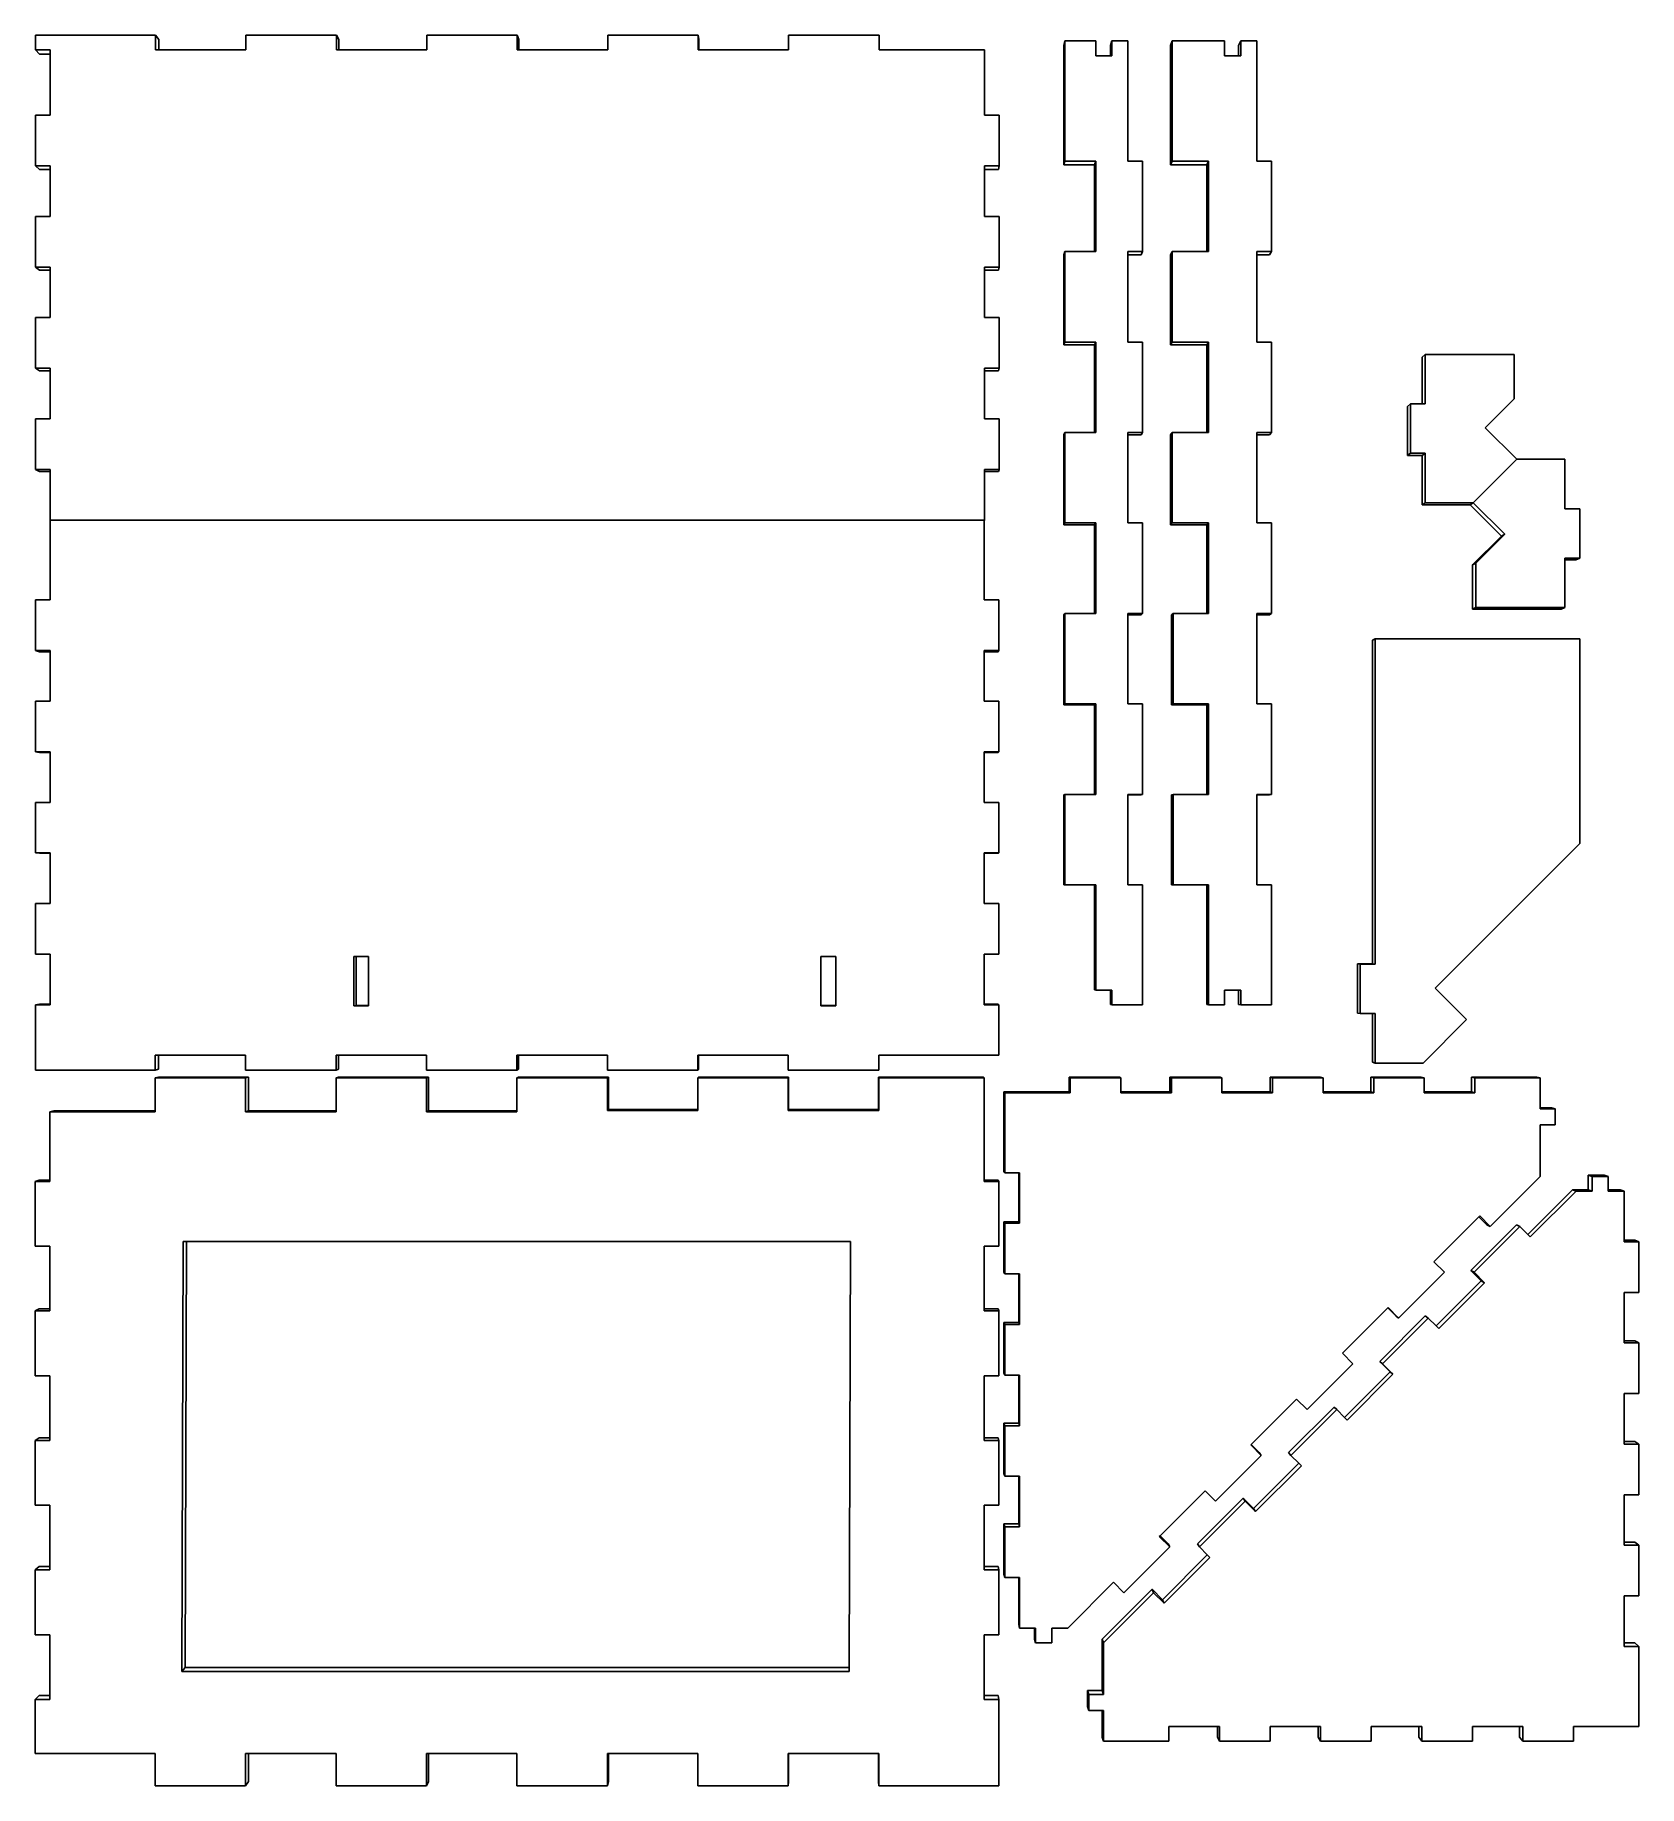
# Model space of a CAD drawing. Extents: x -32 to 32, y -34.9 to 34.9.
import ezdxf

# ---------------------------------------------------------------- set-up
doc = ezdxf.new("R2010")
doc.units = 0
doc.layers.get('0').update_dxf_attribs({"linetype": 'CONTINUOUS'})

msp = doc.modelspace()

# ---------------------------------------------------------------- linework, layer by layer
for p, q in [((-31.964, 34.902), (-27.175, 34.902)), ((-31.964, 34.311), (-31.964, 34.902)), ((-31.372, 34.311), (-31.964, 34.311)), ((-31.964, 34.311), (-31.802, 34.138)), ((-31.372, 34.138), (-31.372, 34.311)), ((-27.175, 34.311), (-27.175, 34.902)), ((-27.175, 34.902), (-27.037, 34.726)), ((-27.175, 34.311), (-27.037, 34.311)), ((-27.037, 34.311), (-27.037, 34.726)), ((-27.037, 34.311), (-23.568, 34.311)), ((-23.568, 34.311), (-23.568, 34.902)), ((-23.568, 34.902), (-19.961, 34.902)), ((-19.961, 34.311), (-19.961, 34.902)), ((-19.961, 34.902), (-19.86, 34.726)), ((-19.961, 34.311), (-19.86, 34.311)), ((-19.86, 34.311), (-19.86, 34.726)), ((-19.86, 34.311), (-16.355, 34.311)), ((-16.355, 34.311), (-16.355, 34.902)), ((-16.355, 34.902), (-12.748, 34.902)), ((-12.748, 34.311), (-12.748, 34.902)), ((-12.748, 34.902), (-12.684, 34.726)), ((-12.748, 34.311), (-12.684, 34.311)), ((-12.684, 34.311), (-12.684, 34.726)), ((-12.684, 34.311), (-9.141, 34.311)), ((-9.141, 34.311), (-9.141, 34.902)), ((-9.141, 34.902), (-5.535, 34.902)), ((-5.535, 34.311), (-5.535, 34.902)), ((-5.535, 34.902), (-5.507, 34.726)), ((-5.535, 34.311), (-5.507, 34.311)), ((-5.507, 34.311), (-5.507, 34.726)), ((-5.507, 34.311), (-1.928, 34.311)), ((-1.928, 34.311), (-1.928, 34.902)), ((-1.928, 34.902), (1.679, 34.902)), ((1.679, 34.311), (1.679, 34.902)), ((1.679, 34.311), (5.877, 34.311)), ((5.877, 34.311), (5.877, 31.703)), ((9.087, 34.666), (9.041, 34.491)), ((9.041, 34.491), (9.041, 29.726)), ((10.317, 34.666), (9.087, 34.666)), ((9.087, 34.666), (9.087, 29.877)), ((10.317, 34.075), (10.317, 34.666)), ((10.956, 34.666), (10.901, 34.491)), ((10.901, 34.075), (10.901, 34.491)), ((11.595, 34.666), (10.956, 34.666)), ((10.956, 34.075), (10.956, 34.666)), ((11.595, 34.666), (11.595, 29.877)), ((13.369, 34.666), (13.301, 34.491)), ((13.301, 34.491), (13.301, 29.726)), ((15.457, 34.666), (13.369, 34.666)), ((13.369, 34.666), (13.369, 29.877)), ((15.457, 34.075), (15.457, 34.666)), ((16.096, 34.666), (16.015, 34.491)), ((16.015, 34.075), (16.015, 34.491)), ((16.735, 34.666), (16.096, 34.666)), ((16.096, 34.075), (16.096, 34.666)), ((16.735, 34.666), (16.735, 29.877)), ((-31.372, 34.138), (-31.802, 34.138)), ((-31.372, 31.703), (-31.372, 34.138)), ((10.901, 34.075), (10.317, 34.075)), ((10.956, 34.075), (10.901, 34.075)), ((16.015, 34.075), (15.457, 34.075)), ((16.096, 34.075), (16.015, 34.075)), ((-31.964, 29.686), (-31.964, 31.703)), ((-31.372, 31.703), (-31.964, 31.703)), ((5.877, 31.703), (6.468, 31.703)), ((6.468, 31.703), (6.468, 29.686)), ((-31.372, 29.686), (-31.964, 29.686)), ((-31.964, 29.686), (-31.802, 29.536)), ((-31.372, 29.536), (-31.802, 29.536)), ((-31.372, 29.536), (-31.372, 29.686)), ((-31.372, 27.669), (-31.372, 29.536)), ((5.877, 29.686), (6.468, 29.686)), ((5.877, 29.686), (5.877, 29.536)), ((5.877, 29.536), (6.435, 29.536)), ((5.877, 29.536), (5.877, 27.669)), ((6.468, 29.686), (6.435, 29.536)), ((9.087, 29.877), (9.041, 29.726)), ((10.265, 29.726), (9.041, 29.726)), ((10.317, 29.877), (9.087, 29.877)), ((10.317, 29.877), (10.265, 29.726)), ((10.265, 29.726), (10.265, 26.27)), ((10.317, 29.877), (10.317, 26.27)), ((11.595, 29.877), (12.186, 29.877)), ((12.186, 29.877), (12.186, 26.27)), ((13.369, 29.877), (13.301, 29.726)), ((14.743, 29.726), (13.301, 29.726)), ((14.818, 29.877), (13.369, 29.877)), ((14.818, 29.877), (14.743, 29.726)), ((14.743, 29.726), (14.743, 26.27)), ((14.818, 29.877), (14.818, 26.27)), ((16.735, 29.877), (17.327, 29.877)), ((17.327, 29.877), (17.327, 26.27)), ((-31.964, 25.652), (-31.964, 27.669)), ((-31.372, 27.669), (-31.964, 27.669)), ((5.877, 27.669), (6.468, 27.669)), ((6.468, 27.669), (6.468, 25.652)), ((9.087, 26.27), (9.041, 26.137)), ((9.041, 26.137), (9.041, 22.549)), ((9.087, 26.27), (9.087, 22.663)), ((10.265, 26.27), (9.087, 26.27)), ((10.317, 26.27), (10.265, 26.27)), ((11.595, 26.27), (12.186, 26.27)), ((11.595, 26.27), (11.595, 26.137)), ((11.595, 26.137), (12.125, 26.137)), ((11.595, 26.137), (11.595, 22.663)), ((12.186, 26.27), (12.125, 26.137)), ((13.369, 26.27), (13.301, 26.137)), ((13.301, 26.137), (13.301, 22.549)), ((13.369, 26.27), (13.369, 22.663)), ((14.743, 26.27), (13.369, 26.27)), ((14.818, 26.27), (14.743, 26.27)), ((16.735, 26.27), (17.327, 26.27)), ((16.735, 26.27), (16.735, 26.137)), ((16.735, 26.137), (17.239, 26.137)), ((16.735, 26.137), (16.735, 22.663)), ((17.327, 26.27), (17.239, 26.137)), ((-31.372, 25.652), (-31.964, 25.652)), ((-31.964, 25.652), (-31.802, 25.523)), ((-31.372, 25.523), (-31.802, 25.523)), ((-31.372, 25.523), (-31.372, 25.652)), ((-31.372, 23.635), (-31.372, 25.523)), ((5.877, 25.652), (6.468, 25.652)), ((5.877, 25.652), (5.877, 25.523)), ((5.877, 25.523), (6.435, 25.523)), ((5.877, 25.523), (5.877, 23.635)), ((6.468, 25.652), (6.435, 25.523)), ((-31.964, 21.618), (-31.964, 23.635)), ((-31.372, 23.635), (-31.964, 23.635)), ((5.877, 23.635), (6.468, 23.635)), ((6.468, 23.635), (6.468, 21.618)), ((9.087, 22.663), (9.041, 22.549)), ((10.265, 22.549), (9.041, 22.549)), ((10.317, 22.663), (9.087, 22.663)), ((10.317, 22.663), (10.265, 22.549)), ((10.265, 22.549), (10.265, 19.057)), ((10.317, 22.663), (10.317, 19.057)), ((11.595, 22.663), (12.186, 22.663)), ((12.186, 22.663), (12.186, 19.057)), ((13.369, 22.663), (13.301, 22.549)), ((14.743, 22.549), (13.301, 22.549)), ((14.818, 22.663), (13.369, 22.663)), ((14.818, 22.663), (14.743, 22.549)), ((14.743, 22.549), (14.743, 19.057)), ((14.818, 22.663), (14.818, 19.057)), ((16.735, 22.663), (17.327, 22.663)), ((17.327, 22.663), (17.327, 19.057)), ((23.455, 22.169), (23.337, 22.057)), ((23.337, 22.057), (23.337, 20.198)), ((23.455, 22.169), (27.003, 22.169)), ((23.455, 22.169), (23.455, 20.198)), ((27.003, 22.169), (27.003, 20.395)), ((-31.372, 21.618), (-31.964, 21.618)), ((-31.964, 21.618), (-31.802, 21.509)), ((-31.372, 21.509), (-31.802, 21.509)), ((-31.372, 21.509), (-31.372, 21.618)), ((-31.372, 19.601), (-31.372, 21.509)), ((5.877, 21.618), (6.468, 21.618)), ((5.877, 21.618), (5.877, 21.509)), ((5.877, 21.509), (6.435, 21.509)), ((5.877, 21.509), (5.877, 19.601)), ((6.468, 21.618), (6.435, 21.509)), ((25.85, 19.243), (27.003, 20.395)), ((-31.964, 17.584), (-31.964, 19.601)), ((-31.372, 19.601), (-31.964, 19.601)), ((5.877, 19.601), (6.468, 19.601)), ((6.468, 19.601), (6.468, 17.584)), ((22.864, 20.198), (22.749, 20.096)), ((22.749, 20.096), (22.749, 18.135)), ((22.864, 18.227), (22.864, 20.198)), ((23.337, 20.198), (22.864, 20.198)), ((23.455, 20.198), (23.337, 20.198)), ((9.087, 19.057), (9.041, 18.96)), ((9.041, 18.96), (9.041, 15.372)), ((9.087, 19.057), (9.087, 15.45)), ((10.265, 19.057), (9.087, 19.057)), ((10.317, 19.057), (10.265, 19.057)), ((11.595, 19.057), (12.186, 19.057)), ((11.595, 19.057), (11.595, 18.96)), ((11.595, 18.96), (12.125, 18.96)), ((11.595, 18.96), (11.595, 15.45)), ((12.186, 19.057), (12.125, 18.96)), ((13.369, 19.057), (13.301, 18.96)), ((13.301, 18.96), (13.301, 15.372)), ((13.369, 19.057), (13.369, 15.45)), ((14.743, 19.057), (13.369, 19.057)), ((14.818, 19.057), (14.743, 19.057)), ((16.735, 19.057), (17.327, 19.057)), ((16.735, 19.057), (16.735, 18.96)), ((16.735, 18.96), (17.239, 18.96)), ((16.735, 18.96), (16.735, 15.45)), ((17.327, 19.057), (17.239, 18.96)), ((27.104, 17.988), (25.85, 19.243)), ((22.864, 18.227), (22.749, 18.135)), ((23.455, 18.227), (22.864, 18.227)), ((23.455, 18.227), (23.337, 18.135)), ((23.455, 16.257), (23.455, 18.227)), ((-31.372, 17.584), (-31.964, 17.584)), ((-31.964, 17.584), (-31.802, 17.496)), ((-31.372, 17.496), (-31.802, 17.496)), ((-31.372, 17.496), (-31.372, 17.584)), ((-31.372, 15.567), (-31.372, 17.496)), ((5.877, 17.584), (6.468, 17.584)), ((5.877, 17.584), (5.877, 17.496)), ((5.877, 17.496), (6.435, 17.496)), ((5.877, 17.496), (5.877, 15.567)), ((6.468, 17.584), (6.435, 17.496)), ((23.337, 18.135), (22.749, 18.135)), ((23.337, 18.135), (23.337, 16.174)), ((27.104, 17.988), (25.372, 16.257)), ((29.022, 17.988), (27.104, 17.988)), ((29.022, 17.988), (29.022, 16.018)), ((23.455, 16.257), (23.337, 16.174)), ((23.337, 16.174), (25.244, 16.174)), ((23.455, 16.257), (25.372, 16.257)), ((25.244, 16.174), (25.372, 16.257)), ((25.244, 16.174), (26.492, 14.927)), ((25.372, 16.257), (26.627, 15.002)), ((-31.372, 15.567), (-31.372, 12.38)), ((-31.372, 15.567), (5.862, 15.567)), ((5.877, 15.567), (5.862, 15.53)), ((5.862, 15.567), (5.877, 15.567)), ((5.862, 15.53), (5.862, 15.567)), ((5.862, 12.38), (5.862, 15.53)), ((9.087, 15.45), (9.041, 15.372)), ((10.265, 15.372), (9.041, 15.372)), ((10.317, 15.45), (9.087, 15.45)), ((10.317, 15.45), (10.265, 15.372)), ((10.265, 15.372), (10.265, 11.843)), ((10.317, 15.45), (10.317, 11.843)), ((11.595, 15.45), (12.186, 15.45)), ((12.186, 15.45), (12.186, 11.843)), ((13.369, 15.45), (13.301, 15.372)), ((14.743, 15.372), (13.301, 15.372)), ((14.818, 15.45), (13.369, 15.45)), ((14.818, 15.45), (14.743, 15.372)), ((14.743, 15.372), (14.743, 11.843)), ((14.818, 15.45), (14.818, 11.843)), ((16.735, 15.45), (17.327, 15.45)), ((17.327, 15.45), (17.327, 11.843)), ((29.022, 16.018), (29.613, 16.018)), ((29.613, 16.018), (29.613, 14.047)), ((26.492, 14.927), (25.346, 13.78)), ((26.627, 15.002), (25.474, 13.85)), ((26.492, 14.927), (26.627, 15.002)), ((29.022, 14.047), (29.613, 14.047)), ((29.022, 14.047), (29.022, 13.976)), ((29.022, 13.976), (29.463, 13.976)), ((29.022, 12.076), (29.022, 13.976)), ((29.613, 14.047), (29.463, 13.976)), ((25.474, 13.85), (25.346, 13.78)), ((25.346, 12.015), (25.346, 13.78)), ((25.474, 12.076), (25.474, 13.85)), ((-31.964, 12.38), (-31.964, 10.363)), ((-31.372, 12.38), (-31.964, 12.38)), ((5.862, 12.38), (6.454, 12.38)), ((6.454, 10.363), (6.454, 12.38)), ((25.474, 12.076), (25.346, 12.015)), ((28.875, 12.015), (25.346, 12.015)), ((29.022, 12.076), (25.474, 12.076)), ((29.022, 12.076), (28.875, 12.015)), ((9.087, 11.843), (9.041, 11.784)), ((9.041, 11.784), (9.041, 8.195)), ((9.087, 11.843), (9.087, 8.237)), ((10.265, 11.843), (9.087, 11.843)), ((10.317, 11.843), (10.265, 11.843)), ((11.595, 11.843), (12.186, 11.843)), ((11.595, 11.843), (11.595, 11.784)), ((11.595, 11.784), (12.125, 11.784)), ((11.595, 11.784), (11.595, 8.237)), ((12.186, 11.843), (12.125, 11.784)), ((13.403, 11.843), (13.335, 11.784)), ((13.335, 11.784), (13.335, 8.195)), ((13.403, 11.843), (13.403, 8.237)), ((14.743, 11.843), (13.403, 11.843)), ((14.818, 11.843), (14.743, 11.843)), ((16.735, 11.843), (17.327, 11.843)), ((16.735, 11.843), (16.735, 11.784)), ((16.735, 11.784), (17.239, 11.784)), ((16.735, 11.784), (16.735, 8.237)), ((17.327, 11.843), (17.239, 11.784)), ((21.346, 10.771), (21.454, 10.825)), ((21.346, -2.131), (21.346, 10.771)), ((21.454, -2.141), (21.454, 10.825)), ((21.454, 10.825), (29.613, 10.825)), ((29.613, 10.825), (29.613, 2.667)), ((-31.964, 10.363), (-31.802, 10.311)), ((-31.372, 10.363), (-31.964, 10.363)), ((-31.372, 10.311), (-31.802, 10.311)), ((-31.372, 10.363), (-31.372, 10.311)), ((-31.372, 10.311), (-31.372, 8.346)), ((5.862, 10.363), (6.454, 10.363)), ((5.862, 10.311), (5.862, 10.363)), ((5.862, 10.311), (6.421, 10.311)), ((5.862, 8.346), (5.862, 10.311)), ((6.454, 10.363), (6.421, 10.311)), ((-31.964, 8.346), (-31.964, 6.329)), ((-31.372, 8.346), (-31.964, 8.346)), ((5.862, 8.346), (6.454, 8.346)), ((6.454, 6.329), (6.454, 8.346)), ((9.087, 8.237), (9.041, 8.195)), ((10.265, 8.195), (9.041, 8.195)), ((10.317, 8.237), (9.087, 8.237)), ((10.317, 8.237), (10.265, 8.195)), ((10.265, 8.195), (10.265, 4.63)), ((10.317, 8.237), (10.317, 4.63)), ((11.595, 8.237), (12.186, 8.237)), ((12.186, 8.237), (12.186, 4.63)), ((13.403, 8.237), (13.335, 8.195)), ((14.743, 8.195), (13.335, 8.195)), ((14.818, 8.237), (13.403, 8.237)), ((14.818, 8.237), (14.743, 8.195)), ((14.743, 8.195), (14.743, 4.63)), ((14.818, 8.237), (14.818, 4.63)), ((16.735, 8.237), (17.327, 8.237)), ((17.327, 8.237), (17.327, 4.63)), ((-31.964, 6.329), (-31.802, 6.297)), ((-31.372, 6.329), (-31.964, 6.329)), ((-31.372, 6.297), (-31.802, 6.297)), ((-31.372, 6.329), (-31.372, 6.297)), ((-31.372, 6.297), (-31.372, 4.312)), ((5.862, 6.329), (6.454, 6.329)), ((5.862, 6.297), (5.862, 6.329)), ((5.862, 6.297), (6.421, 6.297)), ((5.862, 4.312), (5.862, 6.297)), ((6.454, 6.329), (6.421, 6.297)), ((-31.964, 4.312), (-31.964, 2.295)), ((-31.372, 4.312), (-31.964, 4.312)), ((5.862, 4.312), (6.454, 4.312)), ((6.454, 2.295), (6.454, 4.312)), ((9.087, 4.63), (9.041, 4.607)), ((9.041, 4.607), (9.041, 1.018)), ((9.087, 4.63), (9.087, 1.023)), ((10.265, 4.63), (9.087, 4.63)), ((10.317, 4.63), (10.265, 4.63)), ((11.595, 4.63), (12.186, 4.63)), ((11.595, 4.63), (11.595, 4.607)), ((11.595, 4.607), (12.125, 4.607)), ((11.595, 4.607), (11.595, 1.023)), ((12.186, 4.63), (12.125, 4.607)), ((13.403, 4.63), (13.335, 4.607)), ((13.335, 4.607), (13.335, 1.018)), ((13.403, 4.63), (13.403, 1.023)), ((14.743, 4.63), (13.403, 4.63)), ((14.818, 4.63), (14.743, 4.63)), ((16.735, 4.63), (17.327, 4.63)), ((16.735, 4.63), (16.735, 4.607)), ((16.735, 4.607), (17.239, 4.607)), ((16.735, 4.607), (16.735, 1.023)), ((17.327, 4.63), (17.239, 4.607)), ((-31.964, 2.295), (-31.802, 2.284)), ((-31.372, 2.295), (-31.964, 2.295)), ((-31.372, 2.284), (-31.802, 2.284)), ((-31.372, 2.295), (-31.372, 2.284)), ((-31.372, 2.284), (-31.372, 0.278)), ((5.862, 2.295), (6.454, 2.295)), ((5.862, 2.284), (5.862, 2.295)), ((5.862, 2.284), (6.421, 2.284)), ((5.862, 0.278), (5.862, 2.284)), ((6.454, 2.295), (6.421, 2.284)), ((23.849, -3.097), (29.613, 2.667)), ((9.087, 1.023), (9.041, 1.018)), ((10.265, 1.018), (9.041, 1.018)), ((10.317, 1.023), (9.087, 1.023)), ((10.317, 1.023), (10.265, 1.018)), ((10.265, 1.018), (10.265, -3.159)), ((10.317, 1.023), (10.317, -3.175)), ((11.595, 1.023), (12.186, 1.023)), ((12.186, 1.023), (12.186, -3.766)), ((13.403, 1.023), (13.335, 1.018)), ((14.743, 1.018), (13.335, 1.018)), ((14.818, 1.023), (13.403, 1.023)), ((14.818, 1.023), (14.743, 1.018)), ((14.743, 1.018), (14.743, -3.747)), ((14.818, 1.023), (14.818, -3.766)), ((16.735, 1.023), (17.327, 1.023)), ((17.327, 1.023), (17.327, -3.766)), ((-31.964, 0.278), (-31.964, -1.739)), ((-31.372, 0.278), (-31.964, 0.278)), ((5.862, 0.278), (6.454, 0.278)), ((6.454, -1.739), (6.454, 0.278)), ((-31.372, -1.739), (-31.964, -1.739)), ((-31.372, -1.739), (-31.372, -3.737)), ((-19.266, -1.831), (-19.266, -3.802)), ((-19.266, -1.831), (-19.169, -1.831)), ((-19.169, -1.831), (-19.169, -3.783)), ((-19.169, -1.831), (-18.675, -1.831)), ((-18.675, -3.783), (-18.675, -1.831)), ((-0.641, -1.831), (-0.638, -3.783)), ((-0.641, -1.831), (-0.638, -1.831)), ((-0.638, -1.831), (-0.638, -3.783)), ((-0.638, -1.831), (-0.05, -1.831)), ((-0.05, -3.783), (-0.05, -1.831)), ((5.862, -1.739), (6.454, -1.739)), ((5.862, -3.737), (5.862, -1.739)), ((20.758, -2.131), (20.758, -4.091)), ((20.863, -2.141), (20.758, -2.131)), ((21.346, -2.131), (20.758, -2.131)), ((20.863, -4.112), (20.863, -2.141)), ((21.454, -2.141), (20.863, -2.141)), ((21.454, -2.141), (21.346, -2.131)), ((10.317, -3.175), (10.265, -3.159)), ((10.317, -3.175), (10.901, -3.175)), ((10.901, -3.175), (10.901, -3.747)), ((10.901, -3.175), (10.956, -3.175)), ((10.956, -3.175), (10.956, -3.766)), ((15.457, -3.175), (15.457, -3.766)), ((15.457, -3.175), (16.015, -3.175)), ((16.015, -3.175), (16.015, -3.747)), ((16.015, -3.175), (16.096, -3.175)), ((16.096, -3.175), (16.096, -3.766)), ((25.104, -4.351), (23.849, -3.097)), ((-31.964, -3.756), (-31.802, -3.737)), ((-31.964, -3.756), (-31.964, -6.364)), ((-31.372, -3.756), (-31.964, -3.756)), ((-31.372, -3.737), (-31.802, -3.737)), ((-31.372, -3.737), (-31.372, -3.756)), ((-19.266, -3.802), (-19.169, -3.783)), ((-19.266, -3.802), (-18.675, -3.802)), ((-19.169, -3.783), (-18.675, -3.783)), ((-18.675, -3.802), (-18.675, -3.783)), ((-0.641, -3.802), (-0.638, -3.783)), ((-0.641, -3.802), (-0.05, -3.802)), ((-0.638, -3.783), (-0.05, -3.783)), ((-0.05, -3.802), (-0.05, -3.783)), ((5.862, -3.737), (6.421, -3.737)), ((5.862, -3.756), (5.862, -3.737)), ((5.862, -3.756), (6.454, -3.756)), ((6.454, -3.756), (6.421, -3.737)), ((6.454, -5.773), (6.454, -3.756)), ((10.956, -3.766), (10.901, -3.747)), ((10.956, -3.766), (12.186, -3.766)), ((14.818, -3.766), (14.743, -3.747)), ((14.818, -3.766), (15.457, -3.766)), ((16.096, -3.766), (16.015, -3.747)), ((16.096, -3.766), (17.327, -3.766)), ((20.863, -4.112), (20.758, -4.091)), ((21.346, -4.112), (20.863, -4.112)), ((21.346, -4.112), (21.346, -6.052)), ((21.454, -4.112), (21.346, -4.112)), ((21.454, -6.083), (21.454, -4.112)), ((23.372, -6.083), (25.104, -4.351)), ((-27.189, -5.773), (-27.189, -6.364)), ((-27.189, -5.773), (-27.052, -5.773)), ((-27.052, -5.773), (-27.052, -6.332)), ((-27.052, -5.773), (-23.582, -5.773)), ((-23.582, -5.773), (-23.582, -6.364)), ((-19.975, -5.773), (-19.975, -6.364)), ((-19.975, -5.773), (-19.875, -5.773)), ((-19.875, -5.773), (-19.875, -6.332)), ((-19.875, -5.773), (-16.369, -5.773)), ((-16.369, -5.773), (-16.369, -6.364)), ((-12.762, -5.773), (-12.762, -6.364)), ((-12.762, -5.773), (-12.698, -5.773)), ((-12.698, -5.773), (-12.698, -6.332)), ((-12.698, -5.773), (-9.155, -5.773)), ((-9.155, -5.773), (-9.155, -6.364)), ((-5.549, -5.773), (-5.549, -6.364)), ((-5.549, -5.773), (-5.521, -5.773)), ((-5.521, -5.773), (-5.521, -6.332)), ((-5.521, -5.773), (-1.942, -5.773)), ((-1.942, -5.773), (-1.942, -6.364)), ((1.665, -5.773), (6.454, -5.773)), ((1.665, -5.773), (1.665, -6.364)), ((21.454, -6.083), (21.346, -6.052)), ((21.454, -6.083), (23.372, -6.083)), ((-31.964, -6.364), (-27.189, -6.364)), ((-27.189, -6.364), (-27.052, -6.332)), ((-27.189, -6.674), (-27.052, -6.641)), ((-27.189, -6.674), (-23.582, -6.674)), ((-27.189, -6.674), (-27.189, -7.982)), ((-27.052, -6.641), (-23.463, -6.641)), ((-23.582, -6.364), (-19.975, -6.364)), ((-23.582, -6.674), (-23.463, -6.641)), ((-23.582, -6.674), (-23.582, -8.023)), ((-23.463, -6.641), (-23.463, -7.982)), ((-19.975, -6.364), (-19.875, -6.332)), ((-19.975, -6.674), (-19.875, -6.641)), ((-19.975, -6.674), (-16.369, -6.674)), ((-19.975, -6.674), (-19.975, -7.982)), ((-19.875, -6.641), (-16.286, -6.641)), ((-16.369, -6.364), (-12.762, -6.364)), ((-16.369, -6.674), (-16.286, -6.641)), ((-16.369, -6.674), (-16.369, -8.023)), ((-16.286, -6.641), (-16.286, -7.982)), ((-12.762, -6.364), (-12.698, -6.332)), ((-12.762, -6.674), (-12.698, -6.641)), ((-12.762, -6.674), (-9.155, -6.674)), ((-12.762, -6.674), (-12.762, -7.982)), ((-12.698, -6.641), (-9.109, -6.641)), ((-9.155, -6.364), (-5.549, -6.364)), ((-9.155, -6.674), (-9.109, -6.641)), ((-9.155, -6.674), (-9.155, -7.975)), ((-9.109, -6.641), (-9.109, -7.935)), ((-5.549, -6.364), (-5.521, -6.332)), ((-5.549, -6.674), (-5.521, -6.641)), ((-5.549, -6.674), (-1.942, -6.674)), ((-5.549, -6.674), (-5.549, -7.935)), ((-5.521, -6.641), (-1.932, -6.641)), ((-1.942, -6.364), (1.665, -6.364)), ((-1.942, -6.674), (-1.932, -6.641)), ((-1.942, -6.674), (-1.942, -7.975)), ((-1.932, -6.641), (-1.932, -7.935)), ((1.665, -6.674), (1.656, -6.641)), ((1.656, -6.641), (5.833, -6.641)), ((1.656, -6.641), (1.656, -7.935)), ((1.665, -6.674), (5.862, -6.674)), ((1.665, -6.674), (1.665, -7.975)), ((5.862, -6.674), (5.833, -6.641)), ((5.862, -6.674), (5.862, -10.747)), ((9.298, -6.674), (9.251, -6.641)), ((9.251, -7.229), (9.251, -6.641)), ((9.251, -6.641), (11.258, -6.641)), ((9.298, -6.674), (11.315, -6.674)), ((9.298, -7.266), (9.298, -6.674)), ((11.315, -6.674), (11.258, -6.641)), ((11.315, -7.229), (11.315, -6.674)), ((13.332, -6.674), (13.265, -6.641)), ((13.265, -7.229), (13.265, -6.641)), ((13.265, -6.641), (15.272, -6.641)), ((13.332, -6.674), (15.349, -6.674)), ((13.332, -7.266), (13.332, -6.674)), ((15.349, -6.674), (15.272, -6.641)), ((15.349, -7.229), (15.349, -6.674)), ((17.366, -6.674), (17.278, -6.641)), ((17.278, -7.229), (17.278, -6.641)), ((17.278, -6.641), (19.285, -6.641)), ((17.366, -6.674), (19.383, -6.674)), ((17.366, -7.266), (17.366, -6.674)), ((19.383, -6.674), (19.285, -6.641)), ((19.383, -7.229), (19.383, -6.674)), ((21.4, -6.674), (21.292, -6.641)), ((21.292, -7.229), (21.292, -6.641)), ((21.292, -6.641), (23.299, -6.641)), ((21.4, -6.674), (23.417, -6.674)), ((21.4, -7.266), (21.4, -6.674)), ((23.417, -6.674), (23.299, -6.641)), ((23.417, -7.229), (23.417, -6.674)), ((25.434, -6.674), (25.305, -6.641)), ((25.305, -7.229), (25.305, -6.641)), ((25.305, -6.641), (27.9, -6.641)), ((25.434, -6.674), (28.042, -6.674)), ((25.434, -7.266), (25.434, -6.674)), ((27.9, -6.641), (28.042, -6.674)), ((28.042, -7.865), (28.042, -6.674)), ((6.656, -7.229), (9.251, -7.229)), ((6.656, -10.4), (6.656, -7.229)), ((6.69, -7.266), (6.656, -7.229)), ((6.69, -7.266), (9.298, -7.266)), ((6.69, -10.453), (6.69, -7.266)), ((9.298, -7.266), (9.251, -7.229)), ((11.315, -7.229), (13.265, -7.229)), ((11.315, -7.266), (11.315, -7.229)), ((11.315, -7.266), (13.332, -7.266)), ((13.332, -7.266), (13.265, -7.229)), ((15.349, -7.229), (17.278, -7.229)), ((15.349, -7.266), (15.349, -7.229)), ((15.349, -7.266), (17.366, -7.266)), ((17.366, -7.266), (17.278, -7.229)), ((19.383, -7.229), (21.292, -7.229)), ((19.383, -7.266), (19.383, -7.229)), ((19.383, -7.266), (21.4, -7.266)), ((21.4, -7.266), (21.292, -7.229)), ((23.417, -7.229), (25.305, -7.229)), ((23.417, -7.266), (23.417, -7.229)), ((23.417, -7.266), (25.434, -7.266)), ((25.434, -7.266), (25.305, -7.229)), ((-31.387, -8.023), (-31.228, -7.982)), ((-31.387, -8.023), (-27.189, -8.023)), ((-31.387, -10.747), (-31.387, -8.023)), ((-31.228, -7.982), (-27.189, -7.982)), ((-27.189, -7.982), (-27.189, -8.023)), ((-23.582, -8.023), (-23.463, -7.982)), ((-23.582, -8.023), (-19.975, -8.023)), ((-23.463, -7.982), (-19.975, -7.982)), ((-19.975, -7.982), (-19.975, -8.023)), ((-16.369, -8.023), (-16.286, -7.982)), ((-16.369, -8.023), (-12.762, -8.023)), ((-16.286, -7.982), (-12.762, -7.982)), ((-12.762, -7.982), (-12.762, -8.023)), ((-9.155, -7.975), (-9.109, -7.935)), ((-9.155, -7.975), (-5.549, -7.975)), ((-9.109, -7.935), (-5.549, -7.935)), ((-5.549, -7.935), (-5.549, -7.975)), ((-1.942, -7.975), (-1.932, -7.935)), ((-1.942, -7.975), (1.665, -7.975)), ((-1.932, -7.935), (1.656, -7.935)), ((1.665, -7.975), (1.656, -7.935)), ((28.042, -7.865), (28.489, -7.865)), ((28.042, -7.905), (28.042, -7.865)), ((28.042, -7.905), (28.633, -7.905)), ((28.489, -7.865), (28.633, -7.905)), ((28.633, -8.544), (28.633, -7.905)), ((28.042, -10.598), (28.042, -8.544)), ((28.042, -8.544), (28.633, -8.544)), ((6.69, -10.453), (6.656, -10.4)), ((7.245, -10.453), (6.69, -10.453)), ((7.245, -12.407), (7.245, -10.453)), ((7.281, -10.453), (7.245, -10.453)), ((7.281, -12.47), (7.281, -10.453)), ((-31.816, -10.747), (-31.978, -10.801)), ((-31.978, -13.382), (-31.978, -10.801)), ((-31.387, -10.801), (-31.978, -10.801)), ((-31.387, -10.747), (-31.816, -10.747)), ((-31.387, -10.801), (-31.387, -10.747)), ((5.862, -10.747), (6.421, -10.747)), ((5.862, -10.747), (5.862, -10.801)), ((5.862, -10.801), (6.454, -10.801)), ((6.421, -10.747), (6.454, -10.801)), ((6.454, -10.801), (6.454, -13.382)), ((26.044, -12.597), (28.042, -10.598)), ((27.542, -12.912), (29.321, -11.133)), ((29.321, -11.133), (29.469, -11.19)), ((29.321, -11.133), (29.957, -11.133)), ((29.957, -10.545), (30.109, -10.598)), ((29.957, -11.133), (29.957, -10.545)), ((29.957, -10.545), (30.592, -10.545)), ((29.957, -11.133), (30.109, -11.19)), ((30.109, -10.598), (30.748, -10.598)), ((30.109, -11.19), (30.109, -10.598)), ((30.592, -10.545), (30.748, -10.598)), ((30.748, -11.133), (30.748, -10.598)), ((30.748, -11.133), (31.228, -11.133)), ((30.748, -11.19), (30.748, -11.133)), ((31.228, -11.133), (31.387, -11.19)), ((27.644, -13.015), (29.469, -11.19)), ((29.469, -11.19), (30.109, -11.19)), ((30.748, -11.19), (31.387, -11.19)), ((31.387, -11.19), (31.387, -13.14)), ((6.656, -14.414), (6.656, -12.407)), ((6.69, -12.47), (6.656, -12.407)), ((7.245, -12.407), (6.656, -12.407)), ((6.69, -14.487), (6.69, -12.47)), ((7.281, -12.47), (6.69, -12.47)), ((7.281, -12.47), (7.245, -12.407)), ((25.592, -12.213), (23.8, -14.004)), ((25.273, -14.349), (27.089, -12.533)), ((25.626, -12.179), (25.592, -12.213)), ((25.592, -12.213), (25.912, -12.533)), ((25.626, -12.179), (26.044, -12.597)), ((26.044, -12.597), (25.912, -12.533)), ((27.226, -12.597), (27.089, -12.533)), ((-26.065, -13.195), (-26.121, -30.339)), ((-25.934, -13.195), (-26.065, -13.195)), ((-25.934, -13.195), (-25.99, -30.185)), ((0.538, -13.195), (-25.934, -13.195)), ((0.483, -30.185), (0.538, -13.195)), ((0.483, -30.185), (0.541, -13.195)), ((0.541, -13.195), (0.538, -13.195)), ((25.401, -14.422), (27.226, -12.597)), ((27.542, -12.912), (27.226, -12.597)), ((27.644, -13.015), (27.542, -12.912)), ((31.387, -13.14), (31.816, -13.14)), ((31.387, -13.14), (31.387, -13.206)), ((31.387, -13.206), (31.978, -13.206)), ((31.978, -13.206), (31.816, -13.14)), ((31.978, -13.206), (31.978, -15.223)), ((-31.387, -13.382), (-31.978, -13.382)), ((-31.387, -15.883), (-31.387, -13.382)), ((5.862, -13.382), (6.454, -13.382)), ((5.862, -13.382), (5.862, -15.883)), ((6.69, -14.487), (6.656, -14.414)), ((7.245, -14.487), (6.69, -14.487)), ((7.245, -16.421), (7.245, -14.487)), ((7.281, -14.487), (7.245, -14.487)), ((7.281, -16.504), (7.281, -14.487)), ((24.218, -14.422), (22.393, -16.247)), ((23.8, -14.004), (24.218, -14.422)), ((25.401, -14.422), (25.273, -14.349)), ((25.689, -14.765), (25.273, -14.349)), ((25.819, -14.84), (25.401, -14.422)), ((23.891, -16.563), (25.689, -14.765)), ((23.994, -16.665), (25.819, -14.84)), ((25.819, -14.84), (25.689, -14.765)), ((31.387, -15.223), (31.978, -15.223)), ((31.387, -15.223), (31.387, -17.153)), ((-31.816, -15.883), (-31.978, -15.964)), ((-31.978, -18.545), (-31.978, -15.964)), ((-31.387, -15.964), (-31.978, -15.964)), ((-31.387, -15.883), (-31.816, -15.883)), ((-31.387, -15.964), (-31.387, -15.883)), ((5.862, -15.883), (6.421, -15.883)), ((5.862, -15.883), (5.862, -15.964)), ((5.862, -15.964), (6.454, -15.964)), ((6.421, -15.883), (6.454, -15.964)), ((6.454, -15.964), (6.454, -18.545)), ((21.96, -15.845), (20.15, -17.654)), ((21.975, -15.829), (21.96, -15.845)), ((21.96, -15.845), (22.28, -16.165)), ((21.975, -15.829), (22.393, -16.247)), ((6.69, -16.504), (6.656, -16.421)), ((6.656, -18.427), (6.656, -16.421)), ((7.245, -16.421), (6.656, -16.421)), ((6.69, -18.521), (6.69, -16.504)), ((7.281, -16.504), (6.69, -16.504)), ((7.281, -16.504), (7.245, -16.421)), ((21.641, -17.981), (23.457, -16.165)), ((21.751, -18.072), (23.576, -16.247)), ((22.393, -16.247), (22.28, -16.165)), ((23.576, -16.247), (23.457, -16.165)), ((23.891, -16.563), (23.576, -16.247)), ((23.994, -16.665), (23.891, -16.563)), ((31.387, -17.153), (31.816, -17.153)), ((31.387, -17.153), (31.387, -17.24)), ((31.387, -17.24), (31.978, -17.24)), ((31.978, -17.24), (31.816, -17.153)), ((31.978, -17.24), (31.978, -19.257)), ((20.568, -18.072), (18.743, -19.898)), ((20.15, -17.654), (20.568, -18.072)), ((21.751, -18.072), (21.641, -17.981)), ((22.057, -18.397), (21.641, -17.981)), ((22.169, -18.49), (21.751, -18.072)), ((-31.387, -18.545), (-31.978, -18.545)), ((-31.387, -21.019), (-31.387, -18.545)), ((5.862, -18.545), (6.454, -18.545)), ((5.862, -18.545), (5.862, -21.019)), ((6.69, -18.521), (6.656, -18.427)), ((7.245, -18.521), (6.69, -18.521)), ((7.245, -20.434), (7.245, -18.521)), ((7.281, -18.521), (7.245, -18.521)), ((7.281, -20.538), (7.281, -18.521)), ((20.241, -20.213), (22.057, -18.397)), ((20.343, -20.316), (22.169, -18.49)), ((22.169, -18.49), (22.057, -18.397)), ((18.325, -19.479), (16.512, -21.293)), ((18.325, -19.479), (18.743, -19.898)), ((31.387, -19.257), (31.978, -19.257)), ((31.387, -19.257), (31.387, -21.167)), ((18.009, -21.613), (19.825, -19.797)), ((18.1, -21.723), (19.925, -19.898)), ((19.925, -19.898), (19.825, -19.797)), ((20.241, -20.213), (19.925, -19.898)), ((20.343, -20.316), (20.241, -20.213)), ((6.69, -20.538), (6.656, -20.434)), ((6.656, -22.441), (6.656, -20.434)), ((7.245, -20.434), (6.656, -20.434)), ((6.69, -22.555), (6.69, -20.538)), ((7.281, -20.538), (6.69, -20.538)), ((7.281, -20.538), (7.245, -20.434)), ((-31.816, -21.019), (-31.978, -21.126)), ((-31.978, -23.707), (-31.978, -21.126)), ((-31.387, -21.126), (-31.978, -21.126)), ((-31.387, -21.019), (-31.816, -21.019)), ((-31.387, -21.126), (-31.387, -21.019)), ((5.862, -21.019), (6.421, -21.019)), ((5.862, -21.019), (5.862, -21.126)), ((5.862, -21.126), (6.454, -21.126)), ((6.421, -21.019), (6.454, -21.126)), ((6.454, -21.126), (6.454, -23.707)), ((16.512, -21.293), (16.5, -21.305)), ((16.5, -21.305), (16.918, -21.723)), ((16.512, -21.293), (16.832, -21.613)), ((16.918, -21.723), (16.832, -21.613)), ((18.1, -21.723), (18.009, -21.613)), ((31.387, -21.167), (31.816, -21.167)), ((31.387, -21.167), (31.387, -21.274)), ((31.387, -21.274), (31.978, -21.274)), ((31.978, -21.274), (31.816, -21.167)), ((31.978, -21.274), (31.978, -23.291)), ((16.918, -21.723), (15.092, -23.548)), ((16.609, -23.845), (18.416, -22.038)), ((16.693, -23.966), (18.518, -22.141)), ((18.416, -22.038), (18.1, -21.723)), ((18.518, -22.141), (18.416, -22.038)), ((6.69, -22.555), (6.656, -22.441)), ((7.245, -22.555), (6.69, -22.555)), ((7.245, -24.448), (7.245, -22.555)), ((7.281, -22.555), (7.245, -22.555)), ((7.281, -24.572), (7.281, -22.555)), ((-31.387, -23.707), (-31.978, -23.707)), ((-31.387, -26.156), (-31.387, -23.707)), ((5.862, -23.707), (6.454, -23.707)), ((5.862, -23.707), (5.862, -26.156)), ((14.674, -23.13), (12.88, -24.925)), ((14.377, -25.245), (16.193, -23.429)), ((14.45, -25.373), (16.275, -23.548)), ((14.674, -23.13), (15.092, -23.548)), ((16.275, -23.548), (16.193, -23.429)), ((16.609, -23.845), (16.193, -23.429)), ((16.693, -23.966), (16.275, -23.548)), ((31.387, -23.291), (31.978, -23.291)), ((31.387, -23.291), (31.387, -25.18)), ((16.693, -23.966), (16.609, -23.845)), ((6.69, -24.572), (6.656, -24.448)), ((6.656, -26.454), (6.656, -24.448)), ((7.245, -24.448), (6.656, -24.448)), ((6.69, -26.589), (6.69, -24.572)), ((7.281, -24.572), (6.69, -24.572)), ((7.281, -24.572), (7.245, -24.448)), ((12.88, -24.925), (12.849, -24.955)), ((12.849, -24.955), (13.267, -25.373)), ((12.88, -24.925), (13.2, -25.245)), ((13.267, -25.373), (11.442, -27.198)), ((12.977, -27.477), (14.765, -25.689)), ((13.043, -27.616), (14.868, -25.791)), ((13.267, -25.373), (13.2, -25.245)), ((14.45, -25.373), (14.377, -25.245)), ((14.765, -25.689), (14.45, -25.373)), ((14.868, -25.791), (14.765, -25.689)), ((31.387, -25.18), (31.816, -25.18)), ((31.387, -25.18), (31.387, -25.308)), ((31.387, -25.308), (31.978, -25.308)), ((31.978, -25.308), (31.816, -25.18)), ((31.978, -25.308), (31.978, -27.325)), ((-31.816, -26.156), (-31.978, -26.289)), ((-31.978, -28.87), (-31.978, -26.289)), ((-31.387, -26.289), (-31.978, -26.289)), ((-31.387, -26.156), (-31.816, -26.156)), ((-31.387, -26.289), (-31.387, -26.156)), ((5.862, -26.156), (6.421, -26.156)), ((5.862, -26.156), (5.862, -26.289)), ((5.862, -26.289), (6.454, -26.289)), ((6.421, -26.156), (6.454, -26.289)), ((6.454, -26.289), (6.454, -28.87)), ((6.69, -26.589), (6.656, -26.454)), ((7.245, -26.589), (6.69, -26.589)), ((7.245, -28.461), (7.245, -26.589)), ((7.281, -26.589), (7.245, -26.589)), ((7.281, -28.605), (7.281, -26.589)), ((11.024, -26.78), (9.199, -28.605)), ((10.572, -29.049), (12.561, -27.061)), ((12.624, -27.198), (10.626, -29.197)), ((11.024, -26.78), (11.442, -27.198)), ((12.624, -27.198), (12.561, -27.061)), ((12.977, -27.477), (12.561, -27.061)), ((13.043, -27.616), (12.624, -27.198)), ((13.043, -27.616), (12.977, -27.477)), ((31.387, -27.325), (31.978, -27.325)), ((31.387, -27.325), (31.387, -29.194)), ((7.245, -28.461), (7.281, -28.605)), ((7.881, -28.605), (7.281, -28.605)), ((7.881, -28.605), (7.881, -29.049)), ((7.921, -28.605), (7.881, -28.605)), ((7.921, -28.605), (7.921, -29.197)), ((9.199, -28.605), (8.56, -28.605)), ((8.56, -28.605), (8.56, -29.197)), ((-31.387, -28.87), (-31.978, -28.87)), ((-31.387, -31.292), (-31.387, -28.87)), ((5.862, -28.87), (6.454, -28.87)), ((5.862, -28.87), (5.862, -31.292)), ((7.881, -29.049), (7.921, -29.197)), ((8.56, -29.197), (7.921, -29.197)), ((10.572, -29.049), (10.572, -31.094)), ((10.626, -29.197), (10.572, -29.049)), ((10.626, -29.197), (10.626, -31.251)), ((31.387, -29.194), (31.816, -29.194)), ((31.387, -29.194), (31.387, -29.342)), ((31.978, -29.342), (31.816, -29.194)), ((31.387, -29.342), (31.978, -29.342)), ((31.978, -29.342), (31.978, -32.53)), ((-25.99, -30.185), (-26.121, -30.339)), ((-26.121, -30.339), (0.485, -30.339)), ((-25.99, -30.185), (0.483, -30.185)), ((0.483, -30.185), (0.485, -30.339)), ((-31.816, -31.292), (-31.978, -31.451)), ((-31.387, -31.292), (-31.816, -31.292)), ((-31.387, -31.451), (-31.387, -31.292)), ((5.862, -31.292), (6.421, -31.292)), ((5.862, -31.292), (5.862, -31.451)), ((6.421, -31.292), (6.454, -31.451)), ((9.984, -31.094), (9.984, -31.729)), ((9.984, -31.094), (10.035, -31.251)), ((10.572, -31.094), (9.984, -31.094)), ((10.035, -31.251), (10.035, -31.89)), ((10.626, -31.251), (10.035, -31.251)), ((10.572, -31.094), (10.626, -31.251)), ((-31.978, -33.614), (-31.978, -31.451)), ((-31.387, -31.451), (-31.978, -31.451)), ((5.862, -31.451), (6.454, -31.451)), ((6.454, -31.451), (6.454, -34.902)), ((9.984, -31.729), (10.035, -31.89)), ((10.572, -31.89), (10.035, -31.89)), ((10.572, -31.89), (10.572, -32.954)), ((10.626, -31.89), (10.572, -31.89)), ((10.626, -31.89), (10.626, -33.121)), ((13.234, -32.53), (13.234, -33.121)), ((15.174, -32.53), (13.234, -32.53)), ((15.174, -32.53), (15.174, -32.954)), ((15.251, -32.53), (15.174, -32.53)), ((15.251, -32.53), (15.251, -33.121)), ((17.268, -32.53), (17.268, -33.121)), ((19.188, -32.53), (17.268, -32.53)), ((19.188, -32.53), (19.188, -32.954)), ((19.285, -32.53), (19.188, -32.53)), ((19.285, -32.53), (19.285, -33.121)), ((21.302, -32.53), (21.302, -33.121)), ((23.201, -32.53), (21.302, -32.53)), ((23.201, -32.53), (23.201, -32.954)), ((23.319, -32.53), (23.201, -32.53)), ((23.319, -32.53), (23.319, -33.121)), ((25.336, -32.53), (25.336, -33.121)), ((27.215, -32.53), (25.336, -32.53)), ((27.215, -32.53), (27.215, -32.954)), ((27.353, -32.53), (27.215, -32.53)), ((27.353, -32.53), (27.353, -33.121)), ((31.978, -32.53), (29.37, -32.53)), ((29.37, -32.53), (29.37, -33.121)), ((10.572, -32.954), (10.626, -33.121)), ((13.234, -33.121), (10.626, -33.121)), ((15.251, -33.121), (15.174, -32.954)), ((17.268, -33.121), (15.251, -33.121)), ((19.285, -33.121), (19.188, -32.954)), ((21.302, -33.121), (19.285, -33.121)), ((23.319, -33.121), (23.201, -32.954)), ((25.336, -33.121), (23.319, -33.121)), ((27.353, -33.121), (27.215, -32.954)), ((29.37, -33.121), (27.353, -33.121)), ((-27.189, -33.614), (-31.978, -33.614)), ((-27.189, -33.614), (-27.189, -34.902)), ((-23.582, -33.614), (-23.582, -34.902)), ((-23.463, -33.614), (-23.582, -33.614)), ((-23.463, -33.614), (-23.463, -34.726)), ((-19.975, -33.614), (-23.463, -33.614)), ((-19.975, -33.614), (-19.975, -34.902)), ((-16.369, -33.614), (-16.369, -34.902)), ((-16.286, -33.614), (-16.369, -33.614)), ((-16.286, -33.614), (-16.286, -34.726)), ((-12.762, -33.614), (-16.286, -33.614)), ((-12.762, -33.614), (-12.762, -34.902)), ((-9.155, -33.614), (-9.155, -34.902)), ((-9.109, -33.614), (-9.155, -33.614)), ((-9.109, -33.614), (-9.109, -34.726)), ((-5.549, -33.614), (-9.109, -33.614)), ((-5.549, -33.614), (-5.549, -34.902)), ((-1.942, -33.614), (-1.942, -34.902)), ((-1.932, -33.614), (-1.942, -33.614)), ((-1.932, -33.614), (-1.932, -34.726)), ((1.656, -33.614), (-1.932, -33.614)), ((1.656, -33.614), (1.656, -34.726)), ((1.665, -33.614), (1.656, -33.614)), ((1.665, -33.614), (1.665, -34.902)), ((-23.582, -34.902), (-23.463, -34.726)), ((-16.369, -34.902), (-16.286, -34.726)), ((-9.155, -34.902), (-9.109, -34.726)), ((-1.942, -34.902), (-1.932, -34.726)), ((1.665, -34.902), (1.656, -34.726)), ((-23.582, -34.902), (-27.189, -34.902)), ((-16.369, -34.902), (-19.975, -34.902)), ((-9.155, -34.902), (-12.762, -34.902)), ((-1.942, -34.902), (-5.549, -34.902)), ((6.454, -34.902), (1.665, -34.902))]:
    msp.add_line(p, q)

doc.saveas('drawing.dxf')
